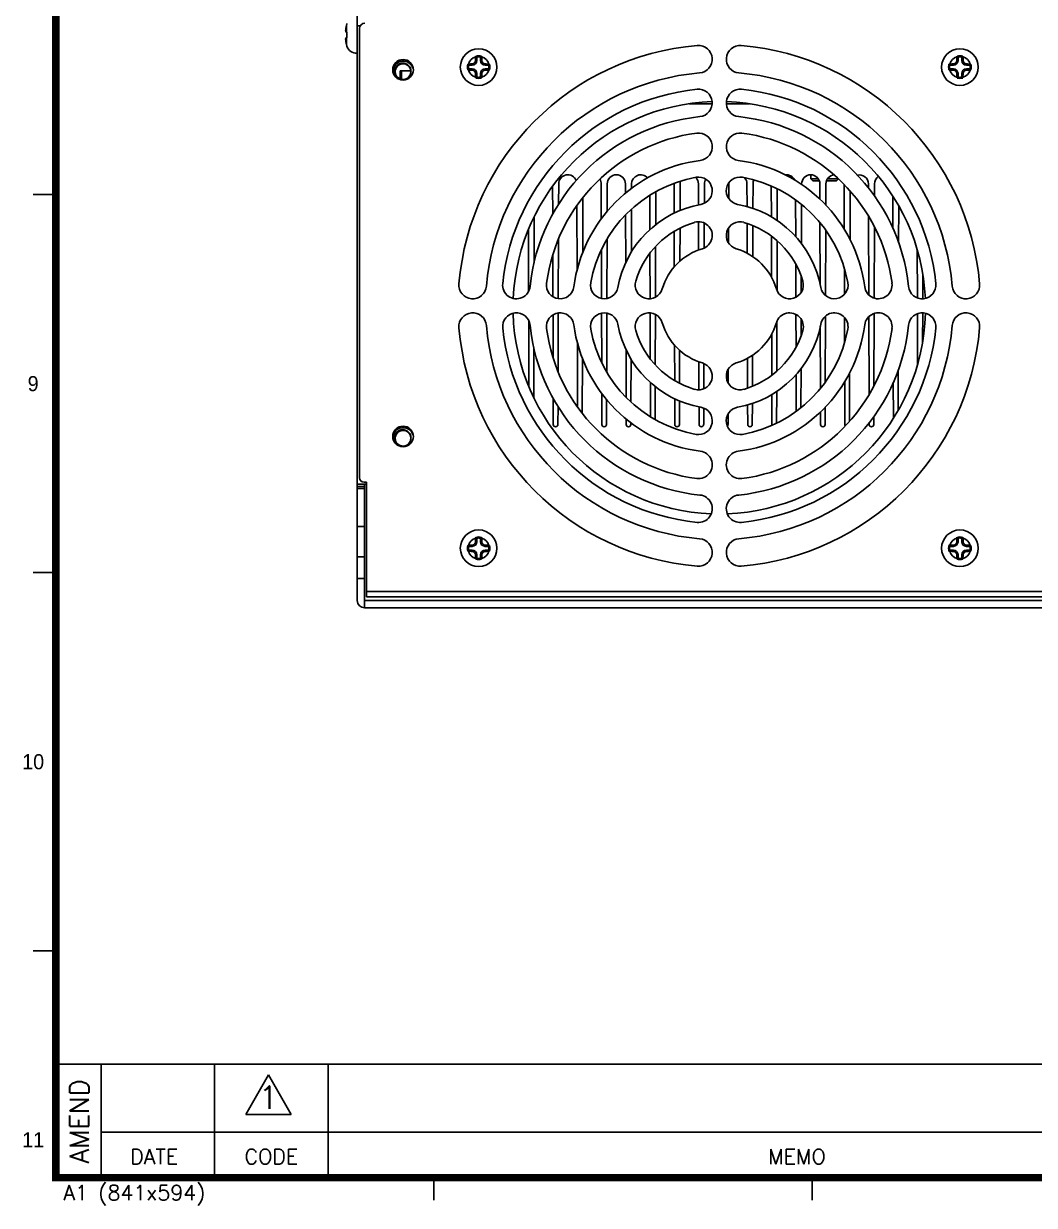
# Model space of a CAD drawing. Header units: millimetres. Extents: x 7299 to 8631, y -553 to 367.
# Drawn here: x 7299.5 to 7520, y -552.9 to -295 of the extents above; entities that cross this region are included whole.
import ezdxf
from ezdxf.enums import TextEntityAlignment as Align

# ---------------------------------------------------------------- set-up
doc = ezdxf.new("R2010")
doc.units = ezdxf.units.MM
doc.layers.get('0').update_dxf_attribs({"linetype": 'CONTINUOUS'})
doc.styles.add('SIM', font='simplex')
doc.styles.get("Standard").update_dxf_attribs({"font": 'gulim.ttc', "width": 0.8, "height": 2})

msp = doc.modelspace()

# ---------------------------------------------------------------- linework, layer by layer
at = {"color": 7, "linetype": 'Continuous'}
for p, q in [((7372.26, -420.89), (7372.26, -164.09)), ((7369.95, -296.84), (7369.95, -295.26)), ((7370, -295.01), (7370, -295.1)), ((7372.92, -295.49), (7372.26, -295.49)), ((7372.76, -394.09), (7372.76, -296.09)), ((7369.79, -296.81), (7370, -296.85)), ((7370, -298.12), (7369.79, -298.16)), ((7369.95, -299.71), (7369.95, -298.13)), ((7370, -296.85), (7370, -298.12)), ((7370, -299.87), (7370, -299.96)), ((7396.54, -304.07), (7397.34, -304.07)), ((7397.34, -304.07), (7397.34, -303.79)), ((7398.34, -303.07), (7398.06, -303.07)), ((7398.34, -303.07), (7398.34, -302.27)), ((7399.17, -302.27), (7399.17, -303.07)), ((7399.17, -303.07), (7399.45, -303.07)), ((7400.17, -304.07), (7400.17, -303.79)), ((7400.17, -304.07), (7400.97, -304.07)), ((7501.54, -304.07), (7502.34, -304.07)), ((7502.34, -304.07), (7502.34, -303.79)), ((7503.34, -303.07), (7503.06, -303.07)), ((7503.34, -303.07), (7503.34, -302.27)), ((7504.17, -302.27), (7504.17, -303.07)), ((7504.17, -303.07), (7504.45, -303.07)), ((7505.17, -304.07), (7505.17, -303.79)), ((7505.17, -304.07), (7505.97, -304.07)), ((7381.61, -305.29), (7381.61, -307.06)), ((7383.94, -305.29), (7381.61, -305.29)), ((7381.92, -305.29), (7381.92, -307.15)), ((7397.34, -304.9), (7396.54, -304.9)), ((7397.34, -304.9), (7397.34, -305.18)), ((7398.34, -305.9), (7398.06, -305.9)), ((7398.34, -306.7), (7398.34, -305.9)), ((7399.17, -305.9), (7399.17, -306.7)), ((7399.17, -305.9), (7399.45, -305.9)), ((7400.17, -304.9), (7400.17, -305.18)), ((7400.97, -304.9), (7400.17, -304.9)), ((7502.34, -304.9), (7501.54, -304.9)), ((7502.34, -304.9), (7502.34, -305.18)), ((7503.34, -305.9), (7503.06, -305.9)), ((7503.34, -306.7), (7503.34, -305.9)), ((7504.17, -305.9), (7504.45, -305.9)), ((7504.17, -305.9), (7504.17, -306.7)), ((7505.97, -304.9), (7505.17, -304.9)), ((7505.17, -304.9), (7505.17, -305.18)), ((7444.67, -312.49), (7449.71, -312.49)), ((7457.84, -312.49), (7452.8, -312.49)), ((7416.2, -334.44), (7416.22, -329.98)), ((7425.5, -329.98), (7425.52, -337.63)), ((7426.8, -335.97), (7426.82, -329.98)), ((7430.8, -329.98), (7430.8, -331.98)), ((7432.11, -330.99), (7432.12, -329.98)), ((7441.4, -329.98), (7441.42, -336.38)), ((7442.7, -335.79), (7442.72, -329.98)), ((7446.7, -329.98), (7446.71, -334.57)), ((7448, -334.2), (7448.02, -329.98)), ((7453.31, -333.16), (7453.32, -329.98)), ((7457.3, -329.98), (7457.31, -334.93)), ((7458.6, -335.35), (7458.62, -329.98)), ((7469.21, -330.11), (7469.22, -329.98)), ((7471.26, -328), (7471.26, -328.89)), ((7471.66, -329.29), (7471.26, -328.89)), ((7471.26, -328.89), (7472.86, -328.89)), ((7471.66, -329.29), (7473.06, -329.29)), ((7473.2, -329.98), (7473.21, -333.34)), ((7474.5, -334.64), (7474.52, -329.98)), ((7474.65, -329.29), (7476.86, -329.29)), ((7474.85, -328.89), (7477.22, -328.89)), ((7476.86, -329.29), (7477.24, -328.9)), ((7483.8, -329.98), (7483.8, -330.89)), ((7485.11, -332.59), (7485.12, -329.98)), ((7414.9, -330.47), (7414.92, -336.61)), ((7436.1, -332.48), (7436.13, -339.97)), ((7437.39, -338.89), (7437.41, -331.7)), ((7462.6, -330.47), (7462.62, -337.2)), ((7463.89, -337.98), (7463.91, -331.07)), ((7478.5, -330.12), (7478.53, -339.91)), ((7479.78, -342.15), (7479.81, -331.54)), ((7420.21, -334.69), (7420.25, -348.77)), ((7421.47, -344.98), (7421.51, -332.99)), ((7467.91, -333.47), (7467.93, -341.52)), ((7469.18, -343.02), (7469.2, -334.47)), ((7489.1, -332.7), (7489.13, -339.69)), ((7490.38, -342.82), (7490.4, -334.86)), ((7410.86, -347.23), (7410.89, -337.14)), ((7430.82, -336.75), (7430.85, -347.18)), ((7432.07, -344.88), (7432.1, -335.52)), ((7483.82, -337), (7483.87, -354.19)), ((7409.63, -339.92), (7409.67, -353.38)), ((7441.43, -340.35), (7441.45, -348.07)), ((7442.66, -346.85), (7442.69, -339.64)), ((7446.72, -338.25), (7446.74, -344.41)), ((7447.97, -343.96), (7447.99, -338.53)), ((7453.28, -342.86), (7453.29, -339.6)), ((7457.32, -338.6), (7457.34, -345.1)), ((7458.57, -345.85), (7458.59, -339.07)), ((7473.22, -338.44), (7473.26, -352.01)), ((7474.44, -354.35), (7474.48, -340.08)), ((7485.04, -354.9), (7485.09, -339.32)), ((7416.14, -355.02), (7416.18, -342.03)), ((7426.74, -354.98), (7426.78, -342.01)), ((7462.63, -341.4), (7462.66, -350.36)), ((7463.85, -353.22), (7463.88, -342.42)), ((7414.94, -345.41), (7414.97, -354.59)), ((7425.54, -344.32), (7425.57, -354.99)), ((7436.14, -345.11), (7436.17, -355.03)), ((7437.34, -354.69), (7437.37, -343.64)), ((7494.44, -344.45), (7494.47, -354.86)), ((7467.95, -347.53), (7467.97, -354.71)), ((7469.14, -353.62), (7469.15, -350.28)), ((7478.55, -348.46), (7478.57, -354.06)), ((7495.64, -355.04), (7495.66, -349.72)), ((7416.09, -370.95), (7416.13, -358.15)), ((7425.58, -358.18), (7425.61, -368.99)), ((7426.69, -371.02), (7426.73, -358.19)), ((7436.18, -358.14), (7436.21, -368.16)), ((7484.98, -374.04), (7485.03, -358.28)), ((7494.48, -358.31), (7494.51, -369.26)), ((7495.61, -364.48), (7495.63, -358.13)), ((7409.69, -359.83), (7409.73, -374.31)), ((7414.98, -358.58), (7415.01, -367.95)), ((7437.3, -369.44), (7437.33, -358.48)), ((7463.79, -370.83), (7463.83, -360.01)), ((7467.98, -358.47), (7468, -365.55)), ((7469.12, -363), (7469.13, -359.52)), ((7474.39, -373.22), (7474.43, -358.83)), ((7478.58, -359.13), (7478.6, -364.56)), ((7483.88, -358.97), (7483.93, -375.97)), ((7462.69, -362.75), (7462.72, -371.71)), ((7473.29, -361.05), (7473.33, -374.59)), ((7410.78, -376.58), (7410.81, -365.71)), ((7420.3, -364.57), (7420.34, -378.68)), ((7430.91, -366.11), (7430.94, -376.56)), ((7441.5, -365.16), (7441.53, -372.88)), ((7421.37, -380), (7421.4, -368.01)), ((7431.97, -377.53), (7432, -368.17)), ((7442.58, -373.48), (7442.61, -366.27)), ((7457.41, -368.03), (7457.43, -374.53)), ((7458.48, -374.15), (7458.5, -367.37)), ((7446.81, -368.79), (7446.83, -374.92)), ((7447.88, -374.69), (7447.9, -369.18)), ((7453.19, -373.39), (7453.19, -370.44)), ((7469.07, -378.81), (7469.09, -370.26)), ((7479.66, -381.79), (7479.69, -371.2)), ((7490.27, -379.35), (7490.29, -370.61)), ((7436.23, -373.29), (7436.25, -380.79)), ((7468.02, -371.55), (7468.05, -379.59)), ((7478.63, -373.1), (7478.65, -382.49)), ((7489.23, -373.25), (7489.25, -381.06)), ((7425.63, -375.7), (7425.65, -382.49)), ((7437.26, -381.4), (7437.28, -374.2)), ((7462.73, -375.9), (7462.75, -382.49)), ((7463.76, -382.18), (7463.78, -375.27)), ((7415.04, -376.79), (7415.05, -382.49)), ((7416.06, -382.49), (7416.07, -378.53)), ((7426.66, -382.49), (7426.67, -377.07)), ((7441.54, -376.85), (7441.55, -382.49)), ((7442.56, -382.49), (7442.57, -377.33)), ((7446.84, -378.63), (7446.85, -382.49)), ((7447.86, -382.49), (7447.87, -378.92)), ((7457.44, -378.22), (7457.45, -382.49)), ((7458.46, -382.49), (7458.47, -377.87)), ((7474.36, -382.49), (7474.37, -378.68)), ((7430.95, -381.31), (7430.95, -382.49)), ((7453.16, -382.49), (7453.16, -380.25)), ((7473.35, -379.7), (7473.35, -382.49)), ((7484.96, -382.49), (7484.96, -380.77)), ((7431.96, -382.49), (7431.96, -382.07)), ((7483.95, -382.08), (7483.95, -382.49)), ((7372.26, -395.49), (7374.26, -395.49)), ((7372.26, -395.99), (7373.86, -395.99)), ((7372.26, -396.43), (7373.86, -396.43)), ((7374.26, -395.09), (7373.76, -395.09)), ((7373.86, -422.49), (7373.86, -395.49)), ((7374.26, -395.09), (7374.26, -420.09)), ((7372.26, -404.76), (7373.86, -404.76)), ((7398.34, -408.07), (7398.34, -407.27)), ((7399.17, -407.27), (7399.17, -408.07)), ((7503.34, -408.07), (7503.34, -407.27)), ((7504.17, -407.27), (7504.17, -408.07)), ((7396.54, -409.07), (7397.34, -409.07)), ((7397.34, -409.9), (7396.54, -409.9)), ((7397.34, -409.07), (7397.34, -408.79)), ((7397.34, -409.9), (7397.34, -410.18)), ((7398.34, -408.07), (7398.06, -408.07)), ((7399.17, -408.07), (7399.45, -408.07)), ((7400.17, -409.07), (7400.17, -408.79)), ((7400.17, -409.07), (7400.97, -409.07)), ((7400.97, -409.9), (7400.17, -409.9)), ((7400.17, -409.9), (7400.17, -410.18)), ((7501.54, -409.07), (7502.34, -409.07)), ((7502.34, -409.9), (7501.54, -409.9)), ((7502.34, -409.07), (7502.34, -408.79)), ((7502.34, -409.9), (7502.34, -410.18)), ((7503.34, -408.07), (7503.06, -408.07)), ((7504.17, -408.07), (7504.45, -408.07)), ((7505.17, -409.07), (7505.17, -408.79)), ((7505.17, -409.07), (7505.97, -409.07)), ((7505.97, -409.9), (7505.17, -409.9)), ((7505.17, -409.9), (7505.17, -410.18)), ((7372.26, -411.35), (7373.86, -411.35)), ((7398.34, -410.9), (7398.06, -410.9)), ((7398.34, -411.7), (7398.34, -410.9)), ((7399.17, -410.9), (7399.45, -410.9)), ((7399.17, -410.9), (7399.17, -411.7)), ((7503.34, -410.9), (7503.06, -410.9)), ((7503.34, -411.7), (7503.34, -410.9)), ((7504.17, -410.9), (7504.45, -410.9)), ((7504.17, -410.9), (7504.17, -411.7)), ((7372.26, -416.09), (7373.86, -416.09)), ((7374.26, -418.89), (7658.26, -418.89)), ((7658.26, -420.09), (7374.26, -420.09)), ((7373.86, -420.89), (7658.66, -420.89)), ((7373.86, -422.49), (7658.66, -422.49))]:
    msp.add_line(p, q, dxfattribs=at)
for p, q in [((7306.51, -332.31), (7301.56, -332.31)), ((7306.51, -414.81), (7301.56, -414.81)), ((7306.51, -497.31), (7301.56, -497.31)), ((7306.51, -522.06), (7595.26, -522.06)), ((7316.41, -522.06), (7316.41, -546.81)), ((7341.16, -522.06), (7341.16, -546.81)), ((7365.91, -522.06), (7365.91, -546.81)), ((7352.88, -524.36), (7347.93, -533.02)), ((7352.88, -524.36), (7357.83, -533.02)), ((7347.93, -533.02), (7357.83, -533.02)), ((7595.26, -536.91), (7316.41, -536.91)), ((7389.01, -551.76), (7389.01, -546.81)), ((7471.51, -551.76), (7471.51, -546.81))]:
    msp.add_line(p, q)
at = {"const_width": 1.65}
msp.add_lwpolyline([(8626.51, 360.69), (7306.51, 360.69), (7306.51, -546.81), (8626.51, -546.81)], close=True, dxfattribs=at)
at = {"color": 7, "linetype": 'Continuous'}
for centre, radius in [((7398.76, -304.49), 4), ((7503.76, -304.49), 4), ((7382.26, -305.09), 2.25), ((7382.26, -385.09), 2.25), ((7398.76, -409.49), 4), ((7503.76, -409.49), 4)]:
    msp.add_circle(centre, radius, dxfattribs=at)
for centre, radius, start, end in [((7374.63, -296.82), 4.9, 171.2459, 171.7822), ((7378.97, -297.48), 9.29, 170.8639, 171.2463), ((7378.96, -297.48), 9.28, 166.4528, 170.8636), ((7378.95, -297.48), 9.27, 166.15, 166.4514), ((7372.31, -295.84), 2.43, 162.1097, 166.1532), ((7373.96, -296.09), 1.2, 90, 180), ((7374.63, -298.15), 4.9, 188.2178, 188.7541), ((7378.97, -297.49), 9.29, 188.7537, 189.1361), ((7378.96, -297.49), 9.28, 189.1364, 193.5472), ((7378.95, -297.49), 9.27, 193.5486, 193.85), ((7372.31, -299.13), 2.43, 193.8468, 197.8903), ((7372.13, -299.23), 2.25, 198.7411, 273.1731), ((7451.26, -356.59), 57, 94.8193, 175.1807), ((7446.72, -302.78), 3, 274.8193, 94.8193), ((7455.79, -302.78), 3, 85.1807, 265.1807), ((7451.26, -356.59), 57, 4.8193, 85.1807), ((7382.26, -305.49), 2.3, 19.9984, 160.0015), ((7382.26, -305.49), 1.7, 328.5428, 327.7897), ((7398.76, -304.49), 2.47, 165.102, 194.898), ((7402.3, -299.3), 7.47, 217.5138, 219.6828), ((7398.76, -304.49), 2.25, 169.3916, 190.6084), ((7398.76, -304.49), 2.31, 106.1579, 163.8421), ((7397.34, -303.07), 1, 270, 0), ((7397.31, -303.04), 0.753, 272.4419, 357.5581), ((7398.76, -304.49), 2.47, 75.102, 104.898), ((7393.57, -308.03), 7.47, 50.3172, 52.4862), ((7398.76, -304.49), 2.25, 79.3916, 100.6084), ((7403.94, -308.03), 7.47, 127.5138, 129.6828), ((7400.17, -303.07), 1, 180, 270), ((7398.76, -304.49), 2.31, 16.1579, 73.8421), ((7400.2, -303.04), 0.753, 182.4419, 267.5581), ((7395.22, -299.3), 7.47, 320.3172, 322.4862), ((7398.76, -304.49), 2.25, 349.3916, 10.6084), ((7398.76, -304.49), 2.47, 345.102, 14.898), ((7503.76, -304.49), 2.47, 165.102, 194.898), ((7507.3, -299.3), 7.47, 217.5138, 219.6828), ((7503.76, -304.49), 2.25, 169.3916, 190.6084), ((7503.76, -304.49), 2.31, 106.1579, 163.8421), ((7502.34, -303.07), 1, 270, 0), ((7502.31, -303.04), 0.753, 272.4419, 357.5581), ((7503.76, -304.49), 2.47, 75.102, 104.898), ((7498.57, -308.03), 7.47, 50.3172, 52.4862), ((7503.76, -304.49), 2.25, 79.3916, 100.6084), ((7508.94, -308.03), 7.47, 127.5138, 129.6828), ((7505.17, -303.07), 1, 180, 270), ((7503.76, -304.49), 2.31, 16.1579, 73.8421), ((7505.2, -303.04), 0.753, 182.4419, 267.5581), ((7500.22, -299.3), 7.47, 320.3172, 322.4862), ((7503.76, -304.49), 2.25, 349.3916, 10.6084), ((7503.76, -304.49), 2.47, 345.102, 14.898), ((7382.28, -305.42), 1.72, 325.4788, 342.8237), ((7382.26, -305.41), 1.74, 342.8995, 357.6569), ((7402.3, -309.67), 7.47, 140.3172, 142.4862), ((7398.76, -304.49), 2.31, 196.1579, 253.8421), ((7397.34, -305.9), 1, 0, 90), ((7397.31, -305.93), 0.753, 2.4419, 87.5581), ((7393.57, -300.95), 7.47, 307.5138, 309.6828), ((7398.76, -304.49), 2.25, 259.3916, 280.6084), ((7400.17, -305.9), 1, 90, 180), ((7403.94, -300.95), 7.47, 230.3172, 232.4862), ((7398.76, -304.49), 2.31, 286.1579, 343.8421), ((7400.2, -305.93), 0.753, 92.4419, 177.5581), ((7451.26, -356.59), 51, 94.8193, 175.1807), ((7395.22, -309.67), 7.47, 37.5138, 39.6828), ((7451.26, -356.59), 51, 4.8193, 85.1807), ((7507.3, -309.67), 7.47, 140.3172, 142.4862), ((7503.76, -304.49), 2.31, 196.1579, 253.8421), ((7502.34, -305.9), 1, 0, 90), ((7502.31, -305.93), 0.753, 2.4419, 87.5581), ((7498.57, -300.95), 7.47, 307.5138, 309.6828), ((7503.76, -304.49), 2.25, 259.3916, 280.6084), ((7505.17, -305.9), 1, 90, 180), ((7508.94, -300.95), 7.47, 230.3172, 232.4862), ((7503.76, -304.49), 2.31, 286.1579, 343.8421), ((7505.2, -305.93), 0.753, 92.4419, 177.5581), ((7500.22, -309.67), 7.47, 37.5138, 39.6828), ((7398.76, -304.49), 2.47, 255.102, 284.898), ((7451.26, -356.59), 47.5, 95.8514, 174.1486), ((7446.72, -312.32), 3, 275.8514, 95.8514), ((7455.79, -312.32), 3, 84.1486, 264.1486), ((7451.26, -356.59), 47.5, 5.8514, 84.1486), ((7503.76, -304.49), 2.47, 255.102, 284.898), ((7451.26, -356.99), 45, 91.974, 177.4254), ((7451.26, -356.99), 45, 2.5746, 88.026), ((7451.26, -356.59), 41.5, 95.8514, 174.1486), ((7451.26, -356.59), 41.5, 5.8514, 84.1486), ((7451.26, -356.59), 38, 97.4476, 172.5524), ((7446.72, -321.88), 3, 277.4476, 97.4476), ((7455.79, -321.88), 3, 82.5524, 262.5524), ((7451.26, -356.59), 38, 7.4476, 82.5524), ((7451.26, -356.59), 32, 97.4476, 172.5524), ((7451.26, -356.59), 32, 7.4476, 82.5524), ((7418.21, -329.99), 1.99, 21.3813, 179.8282), ((7451.26, -356.59), 28.5, 100.248, 169.752), ((7423.51, -329.99), 1.99, 0.1718, 31.0565), ((7428.81, -329.99), 1.99, 0.1718, 179.8282), ((7434.11, -329.99), 1.99, 41.0296, 179.8282), ((7439.41, -329.99), 1.99, 0.1718, 3.9537), ((7444.71, -329.99), 1.99, 162.4879, 179.8282), ((7444.71, -329.99), 1.99, 0.1718, 45.7687), ((7446.72, -331.49), 3, 280.248, 100.248), ((7450.01, -329.99), 1.99, 148.8189, 179.8282), ((7455.79, -331.49), 3, 79.752, 259.752), ((7455.31, -329.99), 1.99, 174.0617, 179.8282), ((7451.26, -356.59), 28.5, 10.248, 79.752), ((7455.31, -329.99), 1.99, 0.1718, 42.8013), ((7460.61, -329.99), 1.99, 153.9271, 179.8282), ((7465.91, -329.99), 1.99, 23.6221, 98.4739), ((7471.21, -329.99), 1.99, 0.1718, 179.8282), ((7476.51, -329.99), 1.99, 96.4172, 179.8282), ((7481.81, -329.99), 1.99, 0.1718, 103.3549), ((7487.11, -329.99), 1.99, 125.5022, 179.8282), ((7451.26, -356.59), 22.5, 100.248, 169.752), ((7451.26, -356.59), 22.5, 10.248, 79.752), ((7451.26, -356.59), 19, 106.4718, 163.5282), ((7446.72, -341.24), 3, 286.4718, 106.4718), ((7455.79, -341.24), 3, 73.5282, 253.5282), ((7451.26, -356.59), 19, 16.4718, 73.5282), ((7451.26, -356.59), 13, 106.4718, 163.5282), ((7451.26, -356.59), 13, 16.4718, 73.5282), ((7397.45, -352.05), 3, 175.1807, 355.1807), ((7406.99, -352.05), 3, 174.1486, 354.1486), ((7416.55, -352.05), 3, 172.5524, 352.5524), ((7426.16, -352.05), 3, 169.752, 349.752), ((7435.91, -352.05), 3, 163.5282, 343.5282), ((7466.6, -352.05), 3, 196.4718, 16.4718), ((7476.35, -352.05), 3, 190.248, 10.248), ((7485.96, -352.05), 3, 187.4476, 7.4476), ((7495.52, -352.05), 3, 185.8514, 5.8514), ((7505.07, -352.05), 3, 184.8193, 4.8193), ((7397.45, -361.12), 3, 4.8193, 184.8193), ((7406.99, -361.12), 3, 5.8514, 185.8514), ((7451.26, -356.99), 45, 181.5622, 267.7851), ((7416.55, -361.12), 3, 7.4476, 187.4476), ((7426.16, -361.12), 3, 10.248, 190.248), ((7435.91, -361.12), 3, 16.4718, 196.4718), ((7451.26, -356.99), 45, 272.2149, 358.4378), ((7466.6, -361.12), 3, 343.5282, 163.5282), ((7476.35, -361.12), 3, 349.752, 169.752), ((7485.96, -361.12), 3, 352.5524, 172.5524), ((7495.52, -361.12), 3, 354.1486, 174.1486), ((7505.07, -361.12), 3, 355.1807, 175.1807), ((7451.26, -356.59), 51, 184.8193, 265.1807), ((7451.26, -356.59), 41.5, 185.8514, 264.1486), ((7451.26, -356.59), 32, 187.4476, 262.5524), ((7451.26, -356.59), 22.5, 190.248, 259.752), ((7451.26, -356.59), 13, 196.4718, 253.5282), ((7451.26, -356.59), 13, 286.4718, 343.5282), ((7451.26, -356.59), 22.5, 280.248, 349.752), ((7451.26, -356.59), 32, 277.4476, 352.5524), ((7451.26, -356.59), 41.5, 275.8514, 354.1486), ((7451.26, -356.59), 51, 274.8193, 355.1807), ((7451.26, -356.59), 57, 184.8193, 265.1807), ((7451.26, -356.59), 47.5, 185.8514, 264.1486), ((7451.26, -356.59), 38, 187.4476, 262.5524), ((7451.26, -356.59), 28.5, 190.248, 259.752), ((7451.26, -356.59), 19, 196.4718, 253.5282), ((7451.26, -356.59), 57, 274.8193, 355.1807), ((7451.26, -356.59), 47.5, 275.8514, 354.1486), ((7451.26, -356.59), 38, 277.4476, 352.5524), ((7451.26, -356.59), 28.5, 280.248, 349.752), ((7451.26, -356.59), 19, 286.4718, 343.5282), ((7446.72, -371.93), 3, 253.5282, 73.5282), ((7455.79, -371.93), 3, 106.4718, 286.4718), ((7446.72, -381.68), 3, 259.752, 79.752), ((7455.79, -381.68), 3, 100.248, 280.248), ((7382.26, -385.49), 2.3, 19.9984, 160.0015), ((7382.26, -385.49), 1.7, 328.5428, 327.7897), ((7415.55, -382.49), 0.5, 180.1718, 359.8295), ((7426.15, -382.49), 0.5, 180.1718, 359.8295), ((7431.45, -382.49), 0.5, 180.1718, 359.8295), ((7442.05, -382.49), 0.5, 180.1718, 359.8295), ((7447.35, -382.49), 0.5, 180.1718, 359.8295), ((7452.65, -382.49), 0.5, 318.5787, 359.8295), ((7457.95, -382.49), 0.5, 180.1718, 359.8295), ((7463.25, -382.49), 0.5, 180.1718, 196.8096), ((7473.85, -382.49), 0.5, 180.1718, 359.8295), ((7479.15, -382.49), 0.5, 180.1718, 215.6387), ((7484.45, -382.49), 0.5, 180.1718, 359.8295), ((7382.28, -385.42), 1.72, 325.4788, 342.8237), ((7382.26, -385.41), 1.74, 342.8995, 357.6569), ((7446.72, -391.29), 3, 262.5524, 82.5524), ((7455.79, -391.29), 3, 97.4476, 277.4476), ((7373.76, -394.09), 1, 180, 270), ((7446.72, -400.85), 3, 264.1486, 84.1486), ((7455.79, -400.85), 3, 95.8514, 275.8514), ((7398.76, -409.49), 2.31, 106.1579, 163.8421), ((7398.76, -409.49), 2.47, 75.102, 104.898), ((7393.57, -413.03), 7.47, 50.3172, 52.4862), ((7398.76, -409.49), 2.25, 79.3916, 100.6084), ((7403.94, -413.03), 7.47, 127.5138, 129.6828), ((7398.76, -409.49), 2.31, 16.1579, 73.8421), ((7503.76, -409.49), 2.31, 106.1579, 163.8421), ((7503.76, -409.49), 2.47, 75.102, 104.898), ((7498.57, -413.03), 7.47, 50.3172, 52.4862), ((7503.76, -409.49), 2.25, 79.3916, 100.6084), ((7508.94, -413.03), 7.47, 127.5138, 129.6828), ((7503.76, -409.49), 2.31, 16.1579, 73.8421), ((7398.76, -409.49), 2.47, 165.102, 194.898), ((7402.3, -404.3), 7.47, 217.5138, 219.6828), ((7402.3, -414.67), 7.47, 140.3172, 142.4862), ((7398.76, -409.49), 2.25, 169.3916, 190.6084), ((7397.34, -408.07), 1, 270, 0), ((7397.31, -408.04), 0.753, 272.4419, 357.5581), ((7397.34, -410.9), 1, 0, 90), ((7400.17, -408.07), 1, 180, 270), ((7400.17, -410.9), 1, 90, 180), ((7400.2, -408.04), 0.753, 182.4419, 267.5581), ((7395.22, -404.3), 7.47, 320.3172, 322.4862), ((7398.76, -409.49), 2.25, 349.3916, 10.6084), ((7395.22, -414.67), 7.47, 37.5138, 39.6828), ((7398.76, -409.49), 2.47, 345.102, 14.898), ((7446.72, -410.39), 3, 265.1807, 85.1807), ((7455.79, -410.39), 3, 94.8193, 274.8193), ((7503.76, -409.49), 2.47, 165.102, 194.898), ((7507.3, -404.3), 7.47, 217.5138, 219.6828), ((7507.3, -414.67), 7.47, 140.3172, 142.4862), ((7503.76, -409.49), 2.25, 169.3916, 190.6084), ((7502.34, -408.07), 1, 270, 0), ((7502.31, -408.04), 0.753, 272.4419, 357.5581), ((7502.34, -410.9), 1, 0, 90), ((7505.17, -408.07), 1, 180, 270), ((7505.17, -410.9), 1, 90, 180), ((7505.2, -408.04), 0.753, 182.4419, 267.5581), ((7500.22, -404.3), 7.47, 320.3172, 322.4862), ((7503.76, -409.49), 2.25, 349.3916, 10.6084), ((7500.22, -414.67), 7.47, 37.5138, 39.6828), ((7503.76, -409.49), 2.47, 345.102, 14.898), ((7398.76, -409.49), 2.31, 196.1579, 253.8421), ((7397.31, -410.93), 0.753, 2.4419, 87.5581), ((7393.57, -405.95), 7.47, 307.5138, 309.6828), ((7398.76, -409.49), 2.47, 255.102, 284.898), ((7398.76, -409.49), 2.25, 259.3916, 280.6084), ((7403.94, -405.95), 7.47, 230.3172, 232.4862), ((7398.76, -409.49), 2.31, 286.1579, 343.8421), ((7400.2, -410.93), 0.753, 92.4419, 177.5581), ((7503.76, -409.49), 2.31, 196.1579, 253.8421), ((7502.31, -410.93), 0.753, 2.4419, 87.5581), ((7498.57, -405.95), 7.47, 307.5138, 309.6828), ((7503.76, -409.49), 2.47, 255.102, 284.898), ((7503.76, -409.49), 2.25, 259.3916, 280.6084), ((7508.94, -405.95), 7.47, 230.3172, 232.4862), ((7503.76, -409.49), 2.31, 286.1579, 343.8421), ((7505.2, -410.93), 0.753, 92.4419, 177.5581), ((7373.86, -420.89), 1.6, 180, 270)]:
    msp.add_arc(centre, radius, start, end, dxfattribs=at)
for points, knots in [([(7369.78, -296.12), (7369.77, -296.2), (7369.76, -296.33), (7369.74, -296.5), (7369.74, -296.6), (7369.75, -296.68), (7369.75, -296.74), (7369.76, -296.78), (7369.77, -296.8), (7369.78, -296.81), (7369.79, -296.81)], [0, 0, 0, 0, 0.376536, 0.544578, 0.691409, 0.812235, 0.903676, 0.937938, 0.964762, 1, 1, 1, 1]), ([(7369.79, -298.16), (7369.78, -298.16), (7369.77, -298.17), (7369.76, -298.19), (7369.75, -298.23), (7369.75, -298.29), (7369.74, -298.37), (7369.74, -298.47), (7369.76, -298.64), (7369.77, -298.77), (7369.78, -298.85)], [0, 0, 0, 0, 0.035239, 0.062063, 0.096325, 0.187768, 0.308598, 0.455433, 0.623473, 1, 1, 1, 1]), ([(7380.29, -305.49), (7380.3, -305.24), (7380.41, -304.76), (7380.76, -304.25), (7381.14, -303.94), (7381.46, -303.77), (7381.81, -303.66), (7382.17, -303.62), (7382.53, -303.65), (7382.88, -303.76), (7383.21, -303.93), (7383.49, -304.16), (7383.72, -304.44), (7383.89, -304.77), (7383.98, -305.12), (7384, -305.36), (7384, -305.49)], [0, 0, 0, 0, 0.124619, 0.249215, 0.311793, 0.374369, 0.43694, 0.49951, 0.562079, 0.624645, 0.687209, 0.749771, 0.812329, 0.874889, 0.937444, 1, 1, 1, 1]), ([(7396.37, -303.85), (7396.45, -303.84), (7396.77, -303.82), (7397.1, -303.8), (7397.34, -303.79)], [0, 0, 0, 0, 0.244271, 1, 1, 1, 1]), ([(7398.06, -303.07), (7398.07, -302.99), (7398.08, -302.66), (7398.1, -302.34), (7398.12, -302.1)], [0, 0, 0, 0, 0.255269, 1, 1, 1, 1]), ([(7399.39, -302.1), (7399.4, -302.18), (7399.42, -302.5), (7399.44, -302.83), (7399.45, -303.07)], [0, 0, 0, 0, 0.244272, 1, 1, 1, 1]), ([(7400.17, -303.79), (7400.25, -303.8), (7400.58, -303.81), (7400.9, -303.83), (7401.14, -303.85)], [0, 0, 0, 0, 0.255271, 1, 1, 1, 1]), ([(7501.37, -303.85), (7501.45, -303.84), (7501.77, -303.82), (7502.1, -303.8), (7502.34, -303.79)], [0, 0, 0, 0, 0.244271, 1, 1, 1, 1]), ([(7503.06, -303.07), (7503.07, -302.99), (7503.08, -302.66), (7503.1, -302.34), (7503.12, -302.1)], [0, 0, 0, 0, 0.255269, 1, 1, 1, 1]), ([(7504.39, -302.1), (7504.4, -302.18), (7504.42, -302.5), (7504.44, -302.83), (7504.45, -303.07)], [0, 0, 0, 0, 0.244272, 1, 1, 1, 1]), ([(7505.17, -303.79), (7505.25, -303.8), (7505.58, -303.81), (7505.9, -303.83), (7506.14, -303.85)], [0, 0, 0, 0, 0.255271, 1, 1, 1, 1]), ([(7380.54, -306.52), (7380.46, -306.36), (7380.32, -306.03), (7380.29, -305.66), (7380.29, -305.49)], [0, 0, 0, 0, 0.500018, 1, 1, 1, 1]), ([(7380.54, -306.52), (7380.47, -306.36), (7380.37, -306.01), (7380.37, -305.48), (7380.53, -304.96), (7380.73, -304.66), (7380.85, -304.53)], [0, 0, 0, 0, 0.250375, 0.500519, 0.750408, 1, 1, 1, 1]), ([(7397.34, -305.18), (7397.26, -305.18), (7396.93, -305.16), (7396.61, -305.14), (7396.37, -305.12)], [0, 0, 0, 0, 0.255271, 1, 1, 1, 1]), ([(7398.12, -306.87), (7398.11, -306.79), (7398.09, -306.47), (7398.07, -306.15), (7398.06, -305.9)], [0, 0, 0, 0, 0.244272, 1, 1, 1, 1]), ([(7399.45, -305.9), (7399.45, -305.98), (7399.43, -306.31), (7399.41, -306.63), (7399.39, -306.87)], [0, 0, 0, 0, 0.255269, 1, 1, 1, 1]), ([(7401.14, -305.12), (7401.06, -305.13), (7400.74, -305.15), (7400.42, -305.17), (7400.17, -305.18)], [0, 0, 0, 0, 0.244271, 1, 1, 1, 1]), ([(7502.34, -305.18), (7502.26, -305.18), (7501.93, -305.16), (7501.61, -305.14), (7501.37, -305.12)], [0, 0, 0, 0, 0.255271, 1, 1, 1, 1]), ([(7503.12, -306.87), (7503.11, -306.79), (7503.09, -306.47), (7503.07, -306.15), (7503.06, -305.9)], [0, 0, 0, 0, 0.244272, 1, 1, 1, 1]), ([(7504.45, -305.9), (7504.45, -305.98), (7504.43, -306.31), (7504.41, -306.63), (7504.39, -306.87)], [0, 0, 0, 0, 0.255269, 1, 1, 1, 1]), ([(7506.14, -305.12), (7506.06, -305.13), (7505.74, -305.15), (7505.42, -305.17), (7505.17, -305.18)], [0, 0, 0, 0, 0.244271, 1, 1, 1, 1]), ([(7380.29, -385.49), (7380.3, -385.24), (7380.41, -384.76), (7380.76, -384.25), (7381.14, -383.94), (7381.46, -383.77), (7381.81, -383.66), (7382.17, -383.62), (7382.53, -383.65), (7382.88, -383.76), (7383.21, -383.93), (7383.49, -384.16), (7383.72, -384.44), (7383.89, -384.77), (7383.98, -385.12), (7384, -385.36), (7384, -385.49)], [0, 0, 0, 0, 0.124619, 0.249215, 0.311793, 0.374369, 0.43694, 0.49951, 0.562079, 0.624645, 0.687209, 0.749771, 0.812329, 0.874889, 0.937444, 1, 1, 1, 1]), ([(7380.54, -386.52), (7380.46, -386.36), (7380.32, -386.03), (7380.29, -385.66), (7380.29, -385.49)], [0, 0, 0, 0, 0.500018, 1, 1, 1, 1]), ([(7380.54, -386.52), (7380.47, -386.36), (7380.37, -386.01), (7380.37, -385.48), (7380.53, -384.96), (7380.73, -384.66), (7380.85, -384.53)], [0, 0, 0, 0, 0.250375, 0.500519, 0.750408, 1, 1, 1, 1]), ([(7398.06, -408.07), (7398.07, -407.99), (7398.08, -407.66), (7398.1, -407.34), (7398.12, -407.1)], [0, 0, 0, 0, 0.255269, 1, 1, 1, 1]), ([(7399.39, -407.1), (7399.4, -407.18), (7399.42, -407.5), (7399.44, -407.83), (7399.45, -408.07)], [0, 0, 0, 0, 0.244272, 1, 1, 1, 1]), ([(7503.06, -408.07), (7503.07, -407.99), (7503.08, -407.66), (7503.1, -407.34), (7503.12, -407.1)], [0, 0, 0, 0, 0.255269, 1, 1, 1, 1]), ([(7504.39, -407.1), (7504.4, -407.18), (7504.42, -407.5), (7504.44, -407.83), (7504.45, -408.07)], [0, 0, 0, 0, 0.244272, 1, 1, 1, 1]), ([(7396.37, -408.85), (7396.45, -408.84), (7396.77, -408.82), (7397.1, -408.8), (7397.34, -408.79)], [0, 0, 0, 0, 0.244271, 1, 1, 1, 1]), ([(7400.17, -408.79), (7400.25, -408.8), (7400.58, -408.81), (7400.9, -408.83), (7401.14, -408.85)], [0, 0, 0, 0, 0.255271, 1, 1, 1, 1]), ([(7501.37, -408.85), (7501.45, -408.84), (7501.77, -408.82), (7502.1, -408.8), (7502.34, -408.79)], [0, 0, 0, 0, 0.244271, 1, 1, 1, 1]), ([(7505.17, -408.79), (7505.25, -408.8), (7505.58, -408.81), (7505.9, -408.83), (7506.14, -408.85)], [0, 0, 0, 0, 0.255271, 1, 1, 1, 1]), ([(7397.34, -410.18), (7397.26, -410.18), (7396.93, -410.16), (7396.61, -410.14), (7396.37, -410.12)], [0, 0, 0, 0, 0.255271, 1, 1, 1, 1]), ([(7398.12, -411.87), (7398.11, -411.79), (7398.09, -411.47), (7398.07, -411.15), (7398.06, -410.9)], [0, 0, 0, 0, 0.244272, 1, 1, 1, 1]), ([(7399.45, -410.9), (7399.45, -410.98), (7399.43, -411.31), (7399.41, -411.63), (7399.39, -411.87)], [0, 0, 0, 0, 0.255269, 1, 1, 1, 1]), ([(7401.14, -410.12), (7401.06, -410.13), (7400.74, -410.15), (7400.42, -410.17), (7400.17, -410.18)], [0, 0, 0, 0, 0.244271, 1, 1, 1, 1]), ([(7502.34, -410.18), (7502.26, -410.18), (7501.93, -410.16), (7501.61, -410.14), (7501.37, -410.12)], [0, 0, 0, 0, 0.255271, 1, 1, 1, 1]), ([(7503.12, -411.87), (7503.11, -411.79), (7503.09, -411.47), (7503.07, -411.15), (7503.06, -410.9)], [0, 0, 0, 0, 0.244272, 1, 1, 1, 1]), ([(7504.45, -410.9), (7504.45, -410.98), (7504.43, -411.31), (7504.41, -411.63), (7504.39, -411.87)], [0, 0, 0, 0, 0.255269, 1, 1, 1, 1]), ([(7506.14, -410.12), (7506.06, -410.13), (7505.74, -410.15), (7505.42, -410.17), (7505.17, -410.18)], [0, 0, 0, 0, 0.244271, 1, 1, 1, 1])]:
    msp.add_open_spline(points, degree=3, knots=knots, dxfattribs=at)

# ---------------------------------------------------------------- texts
for s, p in [('9', (7301.56, -373.56)), ('10', (7301.56, -456.06)), ('11', (7301.56, -538.56))]:
    msp.add_text(s, height=3.3).set_placement(p, align=Align.MIDDLE)
at = {"style": 'SIM'}
msp.add_text('AMEND', height=4.125, rotation=90, dxfattribs=at).set_placement((7313.71, -534.52), align=Align.CENTER)
for s, height, p in [('1', 4.95, (7352.88, -529.31)), ('DATE', 3.3, (7327.96, -542.22)), ('CODE', 3.3, (7353.53, -542.22)), ('MEMO', 3.3, (7468.21, -542.22))]:
    msp.add_text(s, height=height, dxfattribs=at).set_placement(p, align=Align.MIDDLE)
msp.add_text('A1 (841x594)', height=3.3, dxfattribs=at).set_placement((7308.16, -551.76))

doc.saveas('drawing.dxf')
